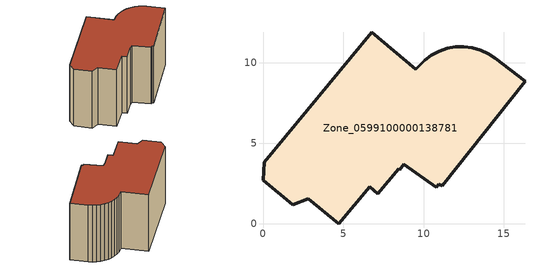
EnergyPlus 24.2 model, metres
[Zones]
Zone_0599100000138781
 floor ground (C_G): 6.64,2.29 4.71,0 2.83,1.54 1.84,1.16 0,2.69 0.09,3.81 6.78,11.9 9.53,9.62 10.06,10.18 10.49,10.49 10.96,10.73 11.46,10.9 11.98,11 12.51,11.01 13.04,10.95 13.55,10.8 14.03,10.59 14.47,10.3 16.32,8.85 11.17,2.34 10.96,2.45 10.8,2.25 8.77,3.68 8.51,3.36 8.44,3.41 7.15,1.86 z0
 wall outside (C_F): 14.03,10.59 13.55,10.8 13.04,10.95 12.51,11.01 11.98,11 11.46,10.9 10.96,10.73 10.49,10.49 10.06,10.18 9.53,9.62 6.78,11.9 0.09,3.81 0,2.69 1.84,1.16 2.83,1.54 4.71,0 6.64,2.29 7.15,1.86 8.44,3.41 8.51,3.36 8.77,3.68 10.8,2.25 10.96,2.45 11.17,2.34 16.32,8.85 14.47,10.3 14.03,10.59 z0:8.65
 roof outside (C_R): 10.96,2.45 11.17,2.34 16.32,8.85 14.47,10.3 14.03,10.59 13.55,10.8 13.04,10.95 12.51,11.01 11.98,11 11.46,10.9 10.96,10.73 10.49,10.49 10.06,10.18 9.53,9.62 6.78,11.9 0.09,3.81 0,2.69 1.84,1.16 2.83,1.54 4.71,0 6.64,2.29 7.15,1.86 8.44,3.41 8.51,3.36 8.77,3.68 10.8,2.25 z8.65
[BUILDING]
Pand.0599100000138781: North Axis=0; Terrain=City; Loads Convergence Tolerance Value=0.04; Temperature Convergence Tolerance Value=0.4; Solar Distribution=FullExterior; Maximum Number of Warmup Days=25; Minimum Number of Warmup Days=1
[Site:Location]
Rotterdam.The.Hague.AP_ZH_NLD Design_Conditions: Latitude=51.96; Longitude=4.45; Time Zone=1; Elevation=-4.5
[SITE:GROUNDTEMPERATURE:BUILDINGSURFACE]
18, 18, 18, 18, 18, 18, 18, 18, 18, 18, 18, 18
[MATERIAL] Thermal Absorptance=0.9; Solar Absorptance=0.7; Visible Absorptance=0.7
Name | Roughness | Thickness | Conductivity | Density | Specific Heat
G.TC.1946 | MediumSmooth | 0.15 | 1 | 540 | 1210
F.TC.1946 | Rough | 0.3 | 0.857143 | 1920 | 840
R.TC.1946 | MediumRough | 0.2 | 0.909091 | 1500 | 1000
[CONSTRUCTION]
C_G: G.TC.1946
C_F: F.TC.1946
C_R: R.TC.1946
[ZONE]
Zone_0599100000138781: Type=1; Multiplier=1; Ceiling Height=Autocalculate; Volume=Autocalculate; Floor Area=autocalculate; Part of Total Floor Area=Yes
[ZONEINFILTRATION:DESIGNFLOWRATE]
Infil_Zone_0599100000138781: Zone or ZoneList or Space or SpaceList=Zone_0599100000138781; Schedule=AlwaysOn; Design Flow Rate Calculation Method=Flow/Area; Flow Rate per Floor Area=0.003; Constant Term Coefficient=1; Temperature Term Coefficient=0; Velocity Term Coefficient=0; Velocity Squared Term Coefficient=0
[HVACTEMPLATE:ZONE:IDEALLOADSAIRSYSTEM]
Zone_0599100000138781: Maximum Heating Supply Air Temperature=50; Minimum Cooling Supply Air Temperature=13; Maximum Heating Supply Air Humidity Ratio=0.0156; Minimum Cooling Supply Air Humidity Ratio=0.0077; Heating Limit=NoLimit; Cooling Limit=NoLimit; Dehumidification Control Type=ConstantSensibleHeatRatio; Cooling Sensible Heat Ratio=0.7; Dehumidification Setpoint=60; Humidification Control Type=None; Humidification Setpoint=30; Outdoor Air Method=None; Outdoor Air Flow Rate per Person=0.00944; Outdoor Air Flow Rate per Zone Floor Area=0; Outdoor Air Flow Rate per Zone=0; Demand Controlled Ventilation Type=None; Outdoor Air Economizer Type=NoEconomizer; Heat Recovery Type=None; Sensible Heat Recovery Effectiveness=0.7; Latent Heat Recovery Effectiveness=0.65
[ZONECONTROL:THERMOSTAT]
ThermostatControl_Zone_0599100000138781: Zone or ZoneList=Zone_0599100000138781; Control Type Schedule=DualSetpointControlType; Control 1=Thermostat_Zone_0599100000138781; Temperature Difference Between Cutout And Setpoint=0
[THERMOSTATSETPOINT:DUALSETPOINT]
Thermostat_Zone_0599100000138781: Heating Setpoint Temperature Schedule=HeatingSetpoint_Zone_0599100000138781; Cooling Setpoint Temperature Schedule=CoolingSetpoint_Zone_0599100000138781
[SCHEDULE:COMPACT]
HeatingSetpoint_Zone_0599100000138781: Through: 12/31, For: AllDays, Until: 24:00, 21
CoolingSetpoint_Zone_0599100000138781: Through: 12/31, For: AllDays, Until: 24:00, 24
DualSetpointControlType: Through: 12/31, For: AllDays, Until: 24:00, 4
AlwaysOn: Through: 12/31, For: AllDays, Until: 24:00, 1
